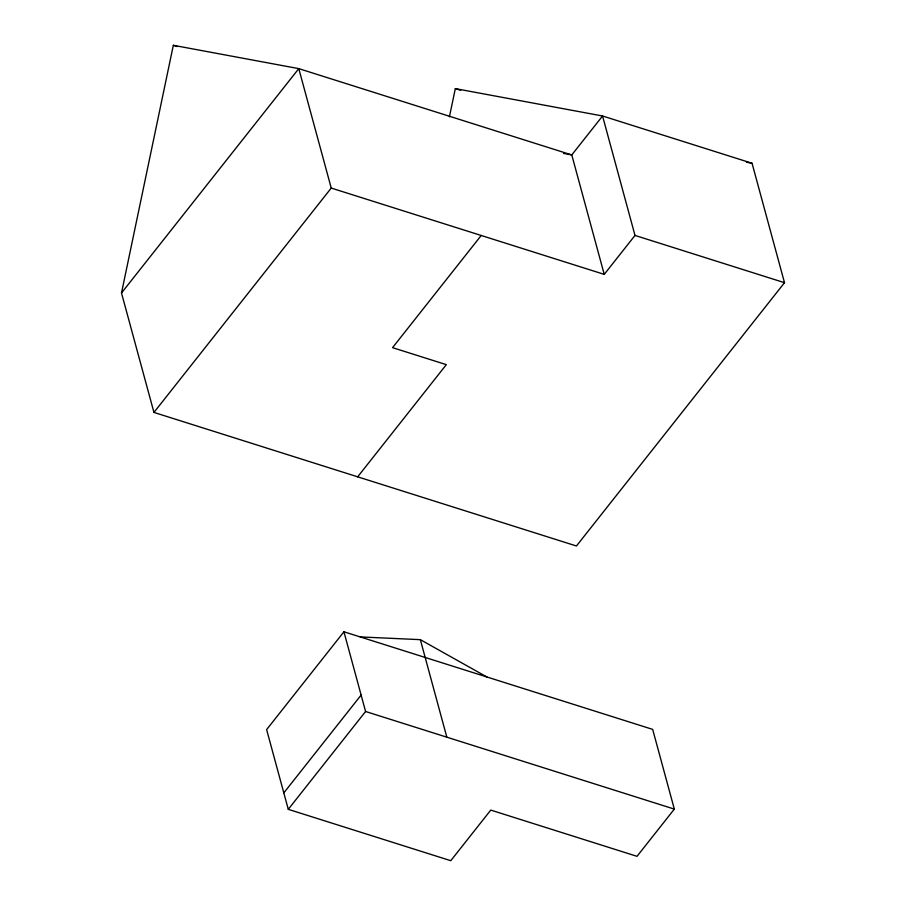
<?xml version="1.0" encoding="UTF-8"?>
<svg xmlns="http://www.w3.org/2000/svg" width="906" height="906" viewBox="0 0 906 906"><rect width="100%" height="100%" fill="white"/><g stroke="black" fill="none" stroke-linecap="round" stroke-linejoin="round"><path stroke-width="1.36" d="M121.495 292.989L173.329 45.3L298.787 68.63L571.777 154.937L604.234 274.371L331.234 188.063L298.787 68.63L121.495 292.989L153.952 412.423L576.442 545.99L784.505 282.695L752.048 163.25L602.558 115.991L455.322 88.618L449.41 116.829M153.952 412.423L331.234 188.063M481.211 235.481L392.558 347.655L446.318 364.654L357.677 476.828M604.234 274.371L635.004 235.424L602.558 115.991L571.777 154.937L563.509 153.397M343.929 631.776L266.624 729.613L288.278 809.33L450.769 860.7L490.769 810.089L637.009 856.329L674.324 809.103L652.671 729.387L343.929 631.776L365.582 711.493L288.278 809.33M283.816 792.886L361.12 695.061M360.18 636.918L420.339 639.659L486.918 676.986M746.499 162.219L752.048 163.25M455.322 88.618L460.701 90.317M173.329 45.3L177.35 46.568M635.004 235.424L784.505 282.695M365.582 711.493L674.324 809.103M420.339 639.659L446.828 737.178"/></g></svg>
